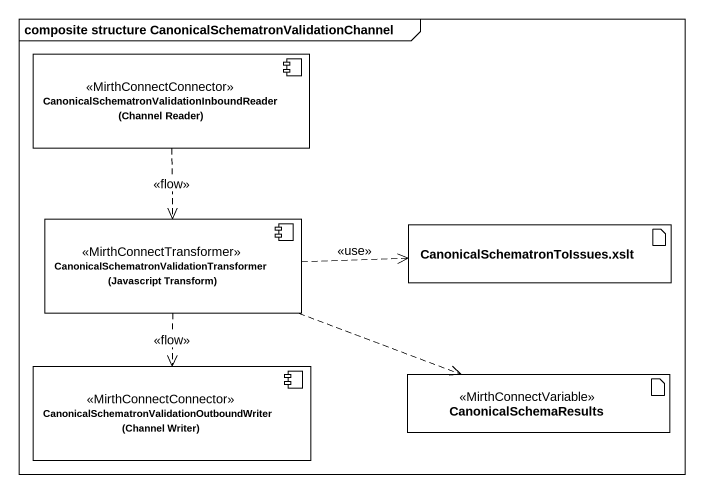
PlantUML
@startuml
mainframe composite structure CanonicalSchematronValidationChannel
component "CanonicalSchematronValidationInboundReader (Channel Reader)" as CanonicalSchematronValidatio <<MirthConnectConnector>>
component "CanonicalSchematronValidationTransformer (Javascript Transform)" as CanonicalSchematronValidatio_2 <<MirthConnectTransformer>>
artifact "CanonicalSchematronToIssues.xslt" as CanonicalSchematronToIssues
component "CanonicalSchematronValidationOutboundWriter (Channel Writer)" as CanonicalSchematronValidatio_3 <<MirthConnectConnector>>
artifact CanonicalSchemaResults <<MirthConnectVariable>>
CanonicalSchematronValidatio ..> CanonicalSchematronValidatio_2 : <<flow>>
CanonicalSchematronValidatio_2 .right.> CanonicalSchematronToIssues : <<use>>
CanonicalSchematronValidatio_2 ..> CanonicalSchematronValidatio_3 : <<flow>>
CanonicalSchematronValidatio_2 .right.> CanonicalSchemaResults
@enduml
